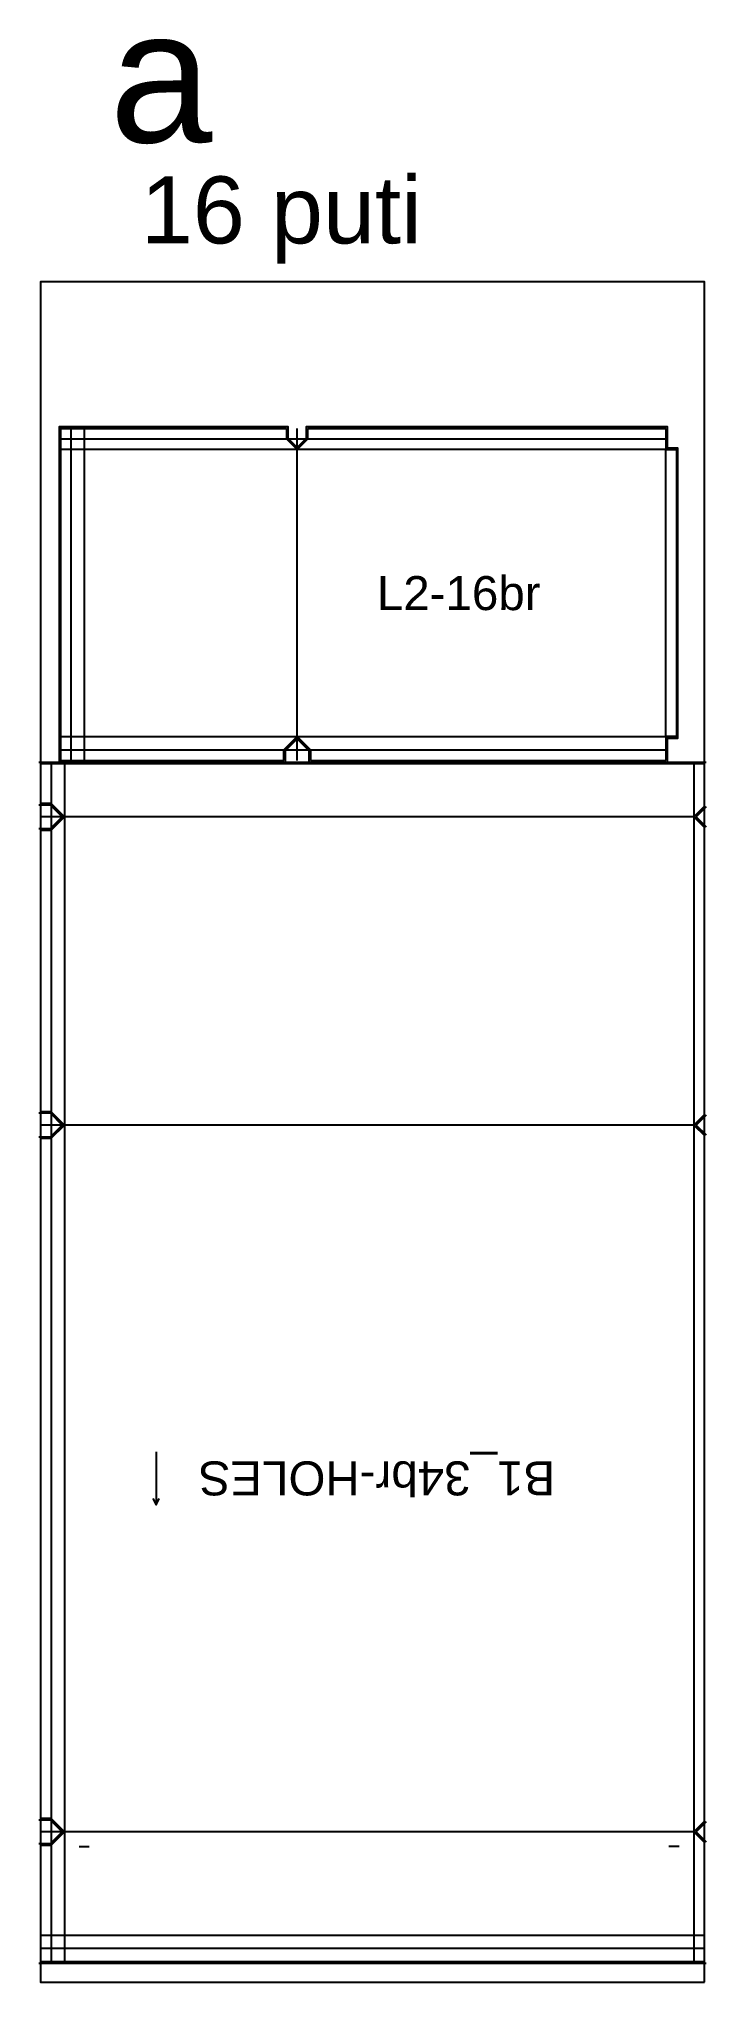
# Model space of a CAD drawing. Header units: inches. Extents: x -3 to 1253, y 0 to 3657.
import ezdxf

# ---------------------------------------------------------------- set-up
doc = ezdxf.new("R2010")
doc.units = ezdxf.units.IN
doc.header["$MEASUREMENT"] = 0
for name, color, linetype in [('CUT', 3, 'Continuous'), ('FREZ', 6, 'Continuous'), ('HOLES', 5, 'Continuous'), ('SHEETS', 140, 'Continuous')]:
    doc.layers.add(name, color=color, linetype=linetype)
doc.styles.get("Standard").update_dxf_attribs({"font": 'arial.ttf'})

msp = doc.modelspace()

# ---------------------------------------------------------------- linework, layer by layer
for p, q in [((38, 2924), (463, 2924)), ((38, 2924), (38, 2299)), ((463, 2924), (463, 2904)), ((463, 2904), (483, 2884)), ((483, 2884), (503, 2904)), ((503, 2904), (503, 2924)), ((503, 2924), (1177, 2924)), ((1177, 2924), (1177, 2884)), ((1177, 2884), (1197, 2884)), ((1197, 2884), (1197, 2344)), ((458, 2319), (483, 2344)), ((483, 2344), (508, 2319)), ((1197, 2344), (1177, 2344)), ((1177, 2344), (1177, 2299)), ((458, 2299), (458, 2319)), ((508, 2319), (508, 2299)), ((38, 2299), (458, 2299)), ((508, 2299), (1177, 2299)), ((217.5, 998), (217.5, 898))]:
    msp.add_line(p, q)
for points in [[(0, 2293), (1250, 2293)], [(0, 2168), (20, 2168), (45, 2193), (20, 2218), (0, 2218)], [(1250, 2213), (1230, 2193), (1250, 2173)], [(0, 1588), (20, 1588), (45, 1613), (20, 1638), (0, 1638)], [(1250, 1633), (1230, 1613), (1250, 1593)], [(211.5, 910), (217.5, 898), (223.5, 910)], [(0, 258), (20, 258), (45, 283), (20, 308), (0, 308)], [(1250, 303), (1230, 283), (1250, 263)], [(1250, 38), (0, 38)]]:
    msp.add_lwpolyline(points)
at = {"layer": 'CUT'}
for points in [[(1180, 2296), (1180, 2341), (1200, 2341), (1200, 2887), (1180, 2887), (1180, 2927), (500, 2927), (500, 2905.2), (483, 2888.2), (466, 2905.2), (466, 2927), (35, 2927), (35, 2296)], [(461, 2296), (461, 2317.8), (483, 2339.8), (505, 2317.8), (505, 2296)], [(-3, 2296), (1253, 2296)], [(-3, 2171), (18.8, 2171), (40.8, 2193), (18.8, 2215), (-3, 2215)], [(1253, 2211.8), (1234.2, 2193), (1253, 2174.2)], [(-3, 1591), (18.8, 1591), (40.8, 1613), (18.8, 1635), (-3, 1635)], [(1253, 1631.8), (1234.2, 1613), (1253, 1594.2)], [(-3, 261), (18.8, 261), (40.8, 283), (18.8, 305), (-3, 305)], [(1253, 301.8), (1234.2, 283), (1253, 264.2)], [(1253, 35), (-3, 35)]]:
    msp.add_lwpolyline(points, dxfattribs=at)
at = {"layer": 'FREZ'}
for p, q in [((38, 2904), (1177, 2904)), ((58, 2299), (58, 2924)), ((83, 2299), (83, 2924)), ((483, 2299), (483, 2924)), ((38, 2319), (1177, 2319)), ((20, 2293), (20, 38)), ((45, 2293), (45, 38)), ((1230, 2293), (1230, 38)), ((1230, 2193), (0, 2193)), ((1230, 1613), (0, 1613)), ((1230, 283), (0, 283)), ((1250, 88), (0, 88)), ((1250, 63), (0, 63))]:
    msp.add_line(p, q, dxfattribs=at)
msp.add_lwpolyline([(38, 2344), (1177, 2344), (1177, 2884), (38, 2884)], dxfattribs=at)
at = {"layer": 'HOLES'}
for p, q in [((73, 255), (92, 255)), ((1202, 255), (1183, 255))]:
    msp.add_line(p, q, dxfattribs=at)
at = {"layer": 'SHEETS'}
msp.add_lwpolyline([(1250, 0), (1250, 3200), (0, 3200), (0, 0)], close=True, dxfattribs=at)

# ---------------------------------------------------------------- texts
msp.add_text('L2-16br', height=64).set_placement((633.2, 2582))
msp.add_text('B1_34br-HOLES', height=64, rotation=180).set_placement((968.7, 980))
for s, height, p in [('a', 248.9, (130, 3462.3)), ('16 puti', 126.16, (188.8, 3272))]:
    msp.add_text(s, height=height, dxfattribs=at).set_placement(p)

doc.saveas('drawing.dxf')
